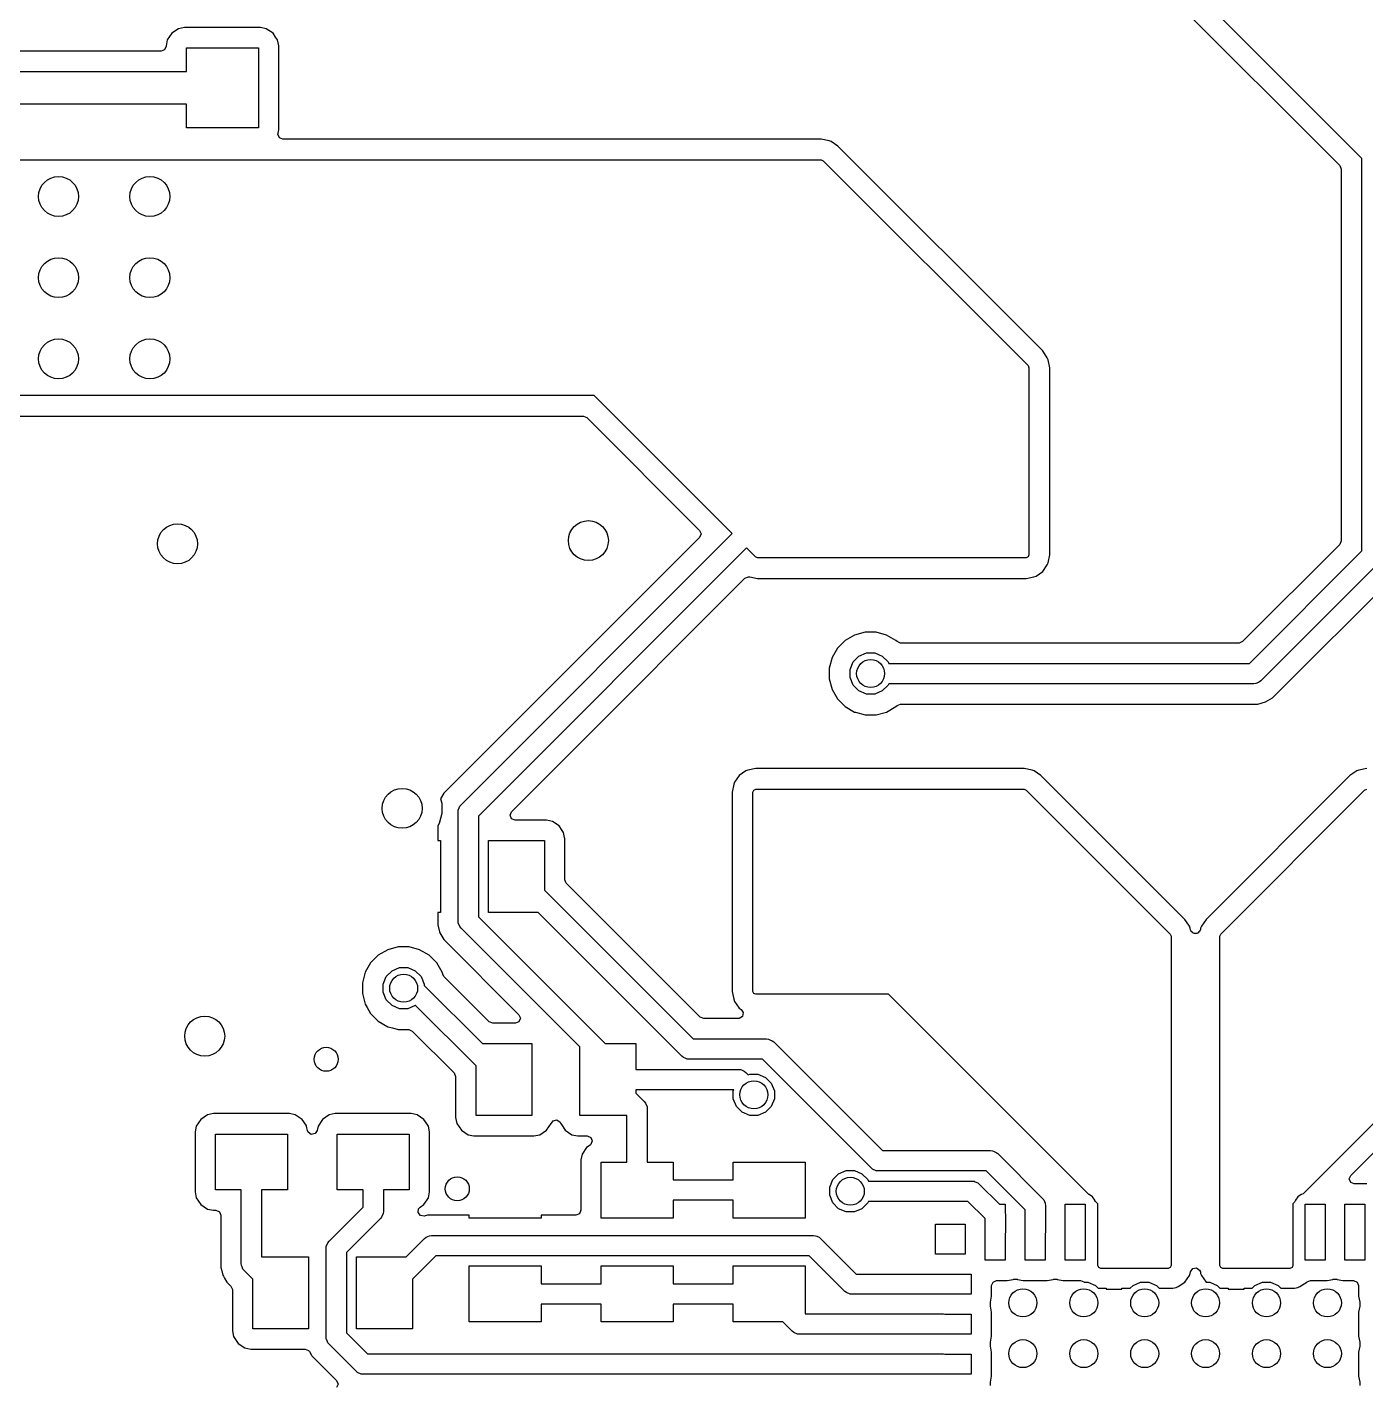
# Model space of a CAD drawing. Extents: x 97 to 200, y -158 to -52.
# Drawn here: x 173.29 to 190.04, y -108.15 to -91.17 of the extents above; entities that cross this region are included whole.
import ezdxf

# ---------------------------------------------------------------- set-up
doc = ezdxf.new("R2010")
doc.units = 0
doc.layers.add('BLACK', color=7, linetype='CONTINUOUS')

msp = doc.modelspace()

# ---------------------------------------------------------------- linework, layer by layer
at = {"layer": 'BLACK', "linetype": 'CONTINUOUS'}
for p, q in [((189.9879, -92.808163), (186.730536, -89.5508)), ((186.641354, -89.828606), (189.710094, -92.897345)), ((175.181796, -91.185867), (175.097615, -91.242115)), ((175.1818, -91.185865), (175.181796, -91.185867)), ((175.256031, -91.171101), (175.1818, -91.185865)), ((175.256035, -91.1711), (175.256031, -91.171101)), ((176.206167, -91.1711), (175.256035, -91.1711)), ((176.2804, -91.185865), (176.206167, -91.1711)), ((176.280402, -91.185866), (176.2804, -91.185865)), ((176.364584, -91.242115), (176.280402, -91.185866)), ((175.041365, -91.326299), (175.0266, -91.400532)), ((175.041366, -91.326297), (175.041365, -91.326299)), ((175.097615, -91.242115), (175.041366, -91.326297)), ((176.396437, -91.289787), (176.364584, -91.242115)), ((176.420834, -91.326299), (176.396437, -91.289787)), ((176.435599, -91.400534), (176.420834, -91.326299)), ((174.9641, -91.4679), (172.398099, -91.4679)), ((175.008294, -91.449594), (174.9641, -91.4679)), ((175.0266, -91.4054), (175.008294, -91.449594)), ((175.0266, -91.400532), (175.0266, -91.4054)), ((175.2811, -91.7224), (175.2811, -91.4256)), ((175.2811, -91.4256), (176.1811, -91.4256)), ((176.1811, -91.4256), (176.1811, -92.4256)), ((176.4356, -92.450667), (176.435599, -91.400534)), ((172.0811, -91.7224), (175.2811, -91.7224)), ((175.2811, -92.1288), (172.0811, -92.1288)), ((175.2811, -92.4256), (175.2811, -92.1288)), ((176.1811, -92.4256), (175.2811, -92.4256)), ((176.425937, -92.5054), (176.427138, -92.493208)), ((176.444243, -92.549594), (176.425937, -92.5054)), ((176.427138, -92.493208), (176.4356, -92.450667)), ((176.488437, -92.5679), (176.444243, -92.549594)), ((183.222295, -92.5679), (176.488437, -92.5679)), ((183.321598, -92.587652), (183.222295, -92.5679)), ((183.347832, -92.598518), (183.321598, -92.587652)), ((183.432015, -92.654765), (183.347832, -92.598518)), ((183.432018, -92.654768), (183.432015, -92.654765)), ((183.43202, -92.654769), (183.432018, -92.654768)), ((185.994928, -95.217677), (183.43202, -92.654769)), ((172.245, -92.8274), (183.222295, -92.8274)), ((183.222295, -92.8274), (183.248529, -92.838266)), ((183.248529, -92.838266), (185.811434, -95.401171)), ((189.710094, -92.897345), (189.7284, -92.941539)), ((189.9879, -97.720194), (189.9879, -92.808163)), ((189.7284, -92.941539), (189.7284, -97.593889)), ((186.051181, -95.301865), (185.994928, -95.217677)), ((185.811434, -95.401171), (185.8223, -95.427405)), ((185.8223, -95.427405), (185.8223, -97.7687)), ((186.051181, -95.301866), (186.051181, -95.301865)), ((186.05153, -95.302578), (186.051181, -95.301866)), ((186.052024, -95.303903), (186.05153, -95.302578)), ((186.062048, -95.328102), (186.052024, -95.303903)), ((186.0818, -95.427405), (186.062048, -95.328102)), ((186.0818, -97.7687), (186.0818, -95.427405)), ((180.380535, -95.7738), (172.881109, -95.7738)), ((180.380536, -95.7738), (180.380535, -95.7738)), ((182.109309, -97.502572), (180.380536, -95.7738)), ((173.0075, -96.0333), (180.24716, -96.0333)), ((180.24716, -96.0333), (180.291354, -96.051606)), ((180.291354, -96.051606), (181.701661, -97.461913)), ((178.717297, -100.894585), (182.109309, -97.502572)), ((181.701661, -97.461913), (181.719967, -97.506107)), ((181.701661, -97.550301), (178.572853, -100.679112)), ((181.719967, -97.506107), (181.701661, -97.550301)), ((189.710094, -97.638083), (188.494383, -98.853794)), ((189.7284, -97.593889), (189.710094, -97.638083)), ((182.288914, -97.682177), (178.9341, -101.036993)), ((182.375437, -97.7687), (182.288914, -97.682177)), ((182.401671, -97.794934), (182.375437, -97.7687)), ((182.427905, -97.8058), (182.401671, -97.794934)), ((185.7852, -97.8058), (182.427905, -97.8058)), ((185.811434, -97.794934), (185.7852, -97.8058)), ((185.8223, -97.7687), (185.811434, -97.794934)), ((186.062048, -97.868003), (186.0818, -97.7687)), ((188.581494, -99.1266), (189.9879, -97.720194)), ((190.261505, -97.8058), (188.723903, -99.343403)), ((185.910744, -98.034679), (185.994931, -97.978425)), ((185.994931, -97.978425), (186.051182, -97.894237)), ((186.051182, -97.894237), (186.062048, -97.868003)), ((180.076535, -100.254475), (182.269013, -98.061995)), ((182.269013, -98.061995), (182.313206, -98.04369)), ((182.313206, -98.04369), (182.32548, -98.045503)), ((182.32548, -98.045503), (182.325591, -98.044949)), ((182.325591, -98.044949), (182.328601, -98.045547)), ((182.328601, -98.045547), (182.328602, -98.045548)), ((182.328602, -98.045548), (182.427905, -98.0653)), ((182.427905, -98.0653), (182.427906, -98.0653)), ((182.427906, -98.0653), (185.785199, -98.0653)), ((185.785199, -98.0653), (185.7852, -98.0653)), ((185.7852, -98.0653), (185.884503, -98.045548)), ((185.884503, -98.045548), (185.910737, -98.034682)), ((185.910737, -98.034682), (185.910744, -98.034679)), ((188.939376, -99.487847), (190.343617, -98.083606)), ((183.523649, -98.839901), (183.427401, -98.936149)), ((183.523653, -98.839898), (183.523649, -98.839901)), ((183.641546, -98.771832), (183.523653, -98.839898)), ((183.641548, -98.771832), (183.641546, -98.771832)), ((183.773031, -98.7366), (183.641548, -98.771832)), ((183.773036, -98.7366), (183.773031, -98.7366)), ((183.909164, -98.7366), (183.773036, -98.7366)), ((183.909168, -98.7366), (183.909164, -98.7366)), ((184.040652, -98.771832), (183.909168, -98.7366)), ((184.040653, -98.771832), (184.040652, -98.771832)), ((184.040654, -98.771833), (184.040653, -98.771832)), ((184.158545, -98.839897), (184.040654, -98.771833)), ((184.158546, -98.839898), (184.158545, -98.839897)), ((184.15855, -98.839901), (184.158546, -98.839898)), ((184.172443, -98.853794), (184.15855, -98.839901)), ((184.216637, -98.8721), (184.172443, -98.853794)), ((188.494383, -98.853794), (188.450189, -98.8721)), ((183.427398, -98.936153), (183.359332, -99.054046)), ((183.427401, -98.936149), (183.427398, -98.936153)), ((183.695263, -99.035339), (183.789889, -98.996144)), ((183.789889, -98.996144), (183.892311, -98.996144)), ((183.892311, -98.996144), (183.986937, -99.035339)), ((188.450189, -98.8721), (184.216637, -98.8721)), ((183.359332, -99.054048), (183.3241, -99.185531)), ((183.3241, -99.185531), (183.3241, -99.321668)), ((183.359332, -99.054046), (183.359332, -99.054048)), ((183.583644, -99.202389), (183.622839, -99.107763)), ((183.583644, -99.304811), (183.583644, -99.202389)), ((183.622839, -99.107763), (183.695263, -99.035339)), ((183.986937, -99.035339), (184.059361, -99.107763)), ((184.059361, -99.107763), (184.067163, -99.1266)), ((184.067163, -99.1266), (188.581494, -99.1266)), ((183.3241, -99.321668), (183.359332, -99.453151)), ((183.622839, -99.399437), (183.583644, -99.304811)), ((188.694145, -99.363551), (188.658877, -99.37816)), ((188.704657, -99.359197), (188.694145, -99.363551)), ((188.704658, -99.359196), (188.704657, -99.359197)), ((188.723903, -99.343403), (188.704658, -99.359196)), ((183.359332, -99.453151), (183.359332, -99.453153)), ((183.359332, -99.453153), (183.359333, -99.453154)), ((183.359333, -99.453154), (183.426222, -99.56901)), ((183.695263, -99.471861), (183.622839, -99.399437)), ((183.789889, -99.511056), (183.695263, -99.471861)), ((183.892311, -99.511056), (183.789889, -99.511056)), ((183.986937, -99.471861), (183.892311, -99.511056)), ((184.059361, -99.399437), (183.986937, -99.471861)), ((184.067163, -99.3806), (184.059361, -99.399437)), ((188.6341, -99.3806), (184.067163, -99.3806)), ((188.658876, -99.37816), (188.6341, -99.3806)), ((188.658877, -99.37816), (188.658876, -99.37816)), ((188.868347, -99.558876), (188.939376, -99.487847)), ((183.426222, -99.56901), (183.427398, -99.571046)), ((183.427398, -99.571046), (183.427401, -99.57105)), ((183.427401, -99.57105), (183.523649, -99.667298)), ((183.523649, -99.667298), (183.523653, -99.667301)), ((183.523653, -99.667301), (183.523655, -99.667303)), ((183.523655, -99.667303), (183.641546, -99.735367)), ((184.040654, -99.735367), (184.158545, -99.667303)), ((184.158545, -99.667303), (184.15855, -99.667298)), ((184.15855, -99.667298), (184.172443, -99.653406)), ((184.172443, -99.653406), (184.216637, -99.6351)), ((184.216637, -99.6351), (188.684324, -99.6351)), ((188.684324, -99.6351), (188.684325, -99.6351)), ((188.684325, -99.6351), (188.781354, -99.609101)), ((188.781354, -99.609101), (188.868347, -99.558876)), ((183.641546, -99.735367), (183.650201, -99.737686)), ((183.650201, -99.737686), (183.773031, -99.770599)), ((183.773031, -99.770599), (183.773033, -99.770599)), ((183.773033, -99.770599), (183.773036, -99.7706)), ((183.773036, -99.7706), (183.773038, -99.7706)), ((183.773038, -99.7706), (183.909162, -99.7706)), ((183.909162, -99.7706), (183.909164, -99.7706)), ((183.909164, -99.7706), (184.040654, -99.735367)), ((179.348604, -100.982406), (180.076535, -100.254475)), ((182.195268, -100.528775), (182.139018, -100.612962)), ((182.279452, -100.472523), (182.195268, -100.528775)), ((182.279454, -100.472521), (182.279452, -100.472523)), ((182.279469, -100.472515), (182.279454, -100.472521)), ((182.305696, -100.461652), (182.279469, -100.472515)), ((182.404999, -100.4419), (182.305696, -100.461652)), ((182.405, -100.4419), (182.404999, -100.4419)), ((185.762295, -100.4419), (182.405, -100.4419)), ((185.861598, -100.461652), (185.762295, -100.4419)), ((185.887832, -100.472518), (185.861598, -100.461652)), ((185.972015, -100.528765), (185.887832, -100.472518)), ((185.972021, -100.52877), (185.972015, -100.528765)), ((187.772928, -102.329677), (185.972021, -100.52877)), ((189.838177, -100.528771), (188.03727, -102.329678)), ((189.922366, -100.472518), (189.838177, -100.528771)), ((189.923088, -100.472164), (189.922366, -100.472518)), ((189.924413, -100.47167), (189.923088, -100.472164)), ((189.948599, -100.461652), (189.924413, -100.47167)), ((190.047904, -100.4419), (189.948599, -100.461652)), ((178.572853, -100.679112), (178.501825, -100.750139)), ((182.128152, -100.639196), (182.1084, -100.738499)), ((182.139018, -100.612962), (182.128152, -100.639196)), ((182.3679, -100.7385), (182.378766, -100.712266)), ((182.378766, -100.712266), (182.405, -100.7014)), ((182.405, -100.7014), (185.762295, -100.7014)), ((185.762295, -100.7014), (185.788529, -100.712266)), ((185.788529, -100.712266), (187.589434, -102.513171)), ((188.220766, -102.513171), (190.021671, -100.712266)), ((190.021671, -100.712266), (190.047905, -100.7014)), ((178.501825, -100.750139), (178.461193, -100.820514)), ((178.461193, -100.820514), (178.475722, -100.874737)), ((178.475722, -100.874737), (178.475722, -101.005263)), ((178.701503, -100.91383), (178.717297, -100.894585)), ((182.1084, -100.738499), (182.1084, -103.2297)), ((182.3679, -103.2297), (182.3679, -100.7385)), ((178.475722, -101.005263), (178.44194, -101.131342)), ((178.6801, -100.984388), (178.68254, -100.959612)), ((178.6801, -102.348813), (178.6801, -100.984388)), ((178.68254, -100.959612), (178.684285, -100.9554)), ((178.684285, -100.9554), (178.701503, -100.91383)), ((178.9341, -101.036993), (178.9341, -102.296207)), ((179.330298, -101.0266), (179.348604, -100.982406)), ((179.348604, -101.070794), (179.330298, -101.0266)), ((179.392798, -101.0891), (179.348604, -101.070794)), ((178.44194, -101.131342), (178.4256, -101.159643)), ((178.4256, -101.159643), (178.4256, -101.3436)), ((179.786167, -101.0891), (179.392798, -101.0891)), ((179.8604, -101.103865), (179.786167, -101.0891)), ((179.860402, -101.103866), (179.8604, -101.103865)), ((179.944584, -101.160115), (179.860402, -101.103866)), ((179.98384, -101.218866), (179.944584, -101.160115)), ((180.000834, -101.244299), (179.98384, -101.218866)), ((178.4256, -101.3436), (178.4611, -101.3436)), ((178.4611, -101.3436), (178.4611, -102.2436)), ((179.0611, -102.2436), (179.0611, -101.3436)), ((179.0611, -101.3436), (179.7611, -101.3436)), ((179.7611, -101.3436), (179.7611, -101.963994)), ((180.012883, -101.304882), (180.000834, -101.244299)), ((180.015598, -101.318531), (180.012883, -101.304882)), ((180.015599, -101.318535), (180.015598, -101.318531)), ((180.015599, -101.832688), (180.015599, -101.318535)), ((180.033905, -101.876882), (180.015599, -101.832688)), ((181.709817, -103.552794), (180.033905, -101.876882)), ((179.7611, -101.963994), (181.622706, -103.8256)), ((178.4611, -102.2436), (178.4256, -102.2436)), ((178.4256, -102.2436), (178.4256, -102.399042)), ((179.681494, -102.2436), (179.0611, -102.2436)), ((181.480297, -104.042403), (179.681494, -102.2436)), ((178.4256, -102.399042), (178.448187, -102.483334)), ((178.68254, -102.373589), (178.6801, -102.348813)), ((178.701503, -102.41937), (178.68254, -102.373589)), ((178.701504, -102.419371), (178.701503, -102.41937)), ((178.717297, -102.438616), (178.701504, -102.419371)), ((178.9341, -102.296207), (180.521492, -103.8836)), ((187.792951, -102.359644), (187.772928, -102.329677)), ((187.829181, -102.413865), (187.792951, -102.359644)), ((187.829182, -102.413868), (187.829181, -102.413865)), ((187.840048, -102.440102), (187.829182, -102.413868)), ((187.981018, -102.413867), (187.970152, -102.440101)), ((188.037265, -102.329684), (187.981018, -102.413867)), ((188.03727, -102.329678), (188.037265, -102.329684)), ((178.448187, -102.483334), (178.451599, -102.496067)), ((178.451599, -102.496067), (178.47662, -102.539405)), ((178.47662, -102.539405), (178.488973, -102.560801)), ((178.488973, -102.560801), (178.501824, -102.58306)), ((178.501824, -102.58306), (179.44117, -103.522406)), ((180.2041, -103.925418), (178.717297, -102.438616)), ((187.589434, -102.513171), (187.6003, -102.539405)), ((187.6003, -102.539405), (187.6003, -106.6587)), ((187.844472, -102.462346), (187.840048, -102.440102)), ((187.84551, -102.465626), (187.844472, -102.462346)), ((187.853133, -102.4815), (187.84551, -102.465626)), ((187.868354, -102.49167), (187.853133, -102.4815)), ((187.876292, -102.502242), (187.868354, -102.49167)), ((187.885349, -102.503025), (187.876292, -102.502242)), ((187.892907, -102.508076), (187.885349, -102.503025)), ((187.908306, -102.505013), (187.892907, -102.508076)), ((187.923949, -102.506367), (187.908306, -102.505013)), ((187.930907, -102.500517), (187.923949, -102.506367)), ((187.939823, -102.498744), (187.930907, -102.500517)), ((187.948546, -102.485688), (187.939823, -102.498744)), ((187.960565, -102.475585), (187.948546, -102.485688)), ((187.961348, -102.466527), (187.960565, -102.475585)), ((187.966399, -102.45897), (187.961348, -102.466527)), ((187.970152, -102.440101), (187.966399, -102.45897)), ((188.2099, -102.539405), (188.220766, -102.513171)), ((188.2099, -106.6587), (188.2099, -102.539405)), ((177.799546, -102.708832), (177.681653, -102.776898)), ((177.799548, -102.708832), (177.799546, -102.708832)), ((177.931031, -102.6736), (177.799548, -102.708832)), ((177.931036, -102.6736), (177.931031, -102.6736)), ((178.067164, -102.6736), (177.931036, -102.6736)), ((178.067168, -102.6736), (178.067164, -102.6736)), ((178.198652, -102.708832), (178.067168, -102.6736)), ((178.198653, -102.708832), (178.198652, -102.708832)), ((178.198654, -102.708833), (178.198653, -102.708832)), ((178.316545, -102.776897), (178.198654, -102.708833)), ((177.585398, -102.873153), (177.517332, -102.991046)), ((177.585401, -102.873149), (177.585398, -102.873153)), ((177.681649, -102.776901), (177.585401, -102.873149)), ((177.681653, -102.776898), (177.681649, -102.776901)), ((177.853263, -102.972339), (177.947889, -102.933144)), ((177.947889, -102.933144), (178.050311, -102.933144)), ((178.050311, -102.933144), (178.144937, -102.972339)), ((178.316546, -102.776898), (178.316545, -102.776897)), ((178.31655, -102.776901), (178.316546, -102.776898)), ((178.412798, -102.873149), (178.31655, -102.776901)), ((178.412801, -102.873153), (178.412798, -102.873149)), ((178.412803, -102.873155), (178.412801, -102.873153)), ((178.480867, -102.991046), (178.412803, -102.873155)), ((177.517332, -102.991048), (177.4821, -103.122531)), ((177.517332, -102.991046), (177.517332, -102.991048)), ((177.741644, -103.139389), (177.780839, -103.044763)), ((177.780839, -103.044763), (177.853263, -102.972339)), ((178.144937, -102.972339), (178.217361, -103.044763)), ((178.217361, -103.044763), (178.256556, -103.139389)), ((178.487439, -103.015576), (178.480867, -102.991046)), ((178.503615, -103.043592), (178.487439, -103.015576)), ((179.070817, -103.610794), (178.503615, -103.043592)), ((177.4821, -103.122531), (177.4821, -103.258668)), ((177.4821, -103.258668), (177.517332, -103.390151)), ((177.741644, -103.241811), (177.741644, -103.139389)), ((177.780839, -103.336437), (177.741644, -103.241811)), ((178.256556, -103.139389), (178.256556, -103.15645)), ((178.256556, -103.15645), (178.983705, -103.8836)), ((182.1084, -103.2297), (182.128152, -103.329003)), ((182.378766, -103.255934), (182.3679, -103.2297)), ((182.405, -103.2668), (182.378766, -103.255934)), ((184.063535, -103.2668), (182.405, -103.2668)), ((184.063536, -103.2668), (184.063535, -103.2668)), ((186.561046, -105.76431), (184.063536, -103.2668)), ((177.517332, -103.390151), (177.517332, -103.390153)), ((177.517332, -103.390153), (177.542377, -103.433532)), ((177.542377, -103.433532), (177.584532, -103.506547)), ((177.853263, -103.408861), (177.780839, -103.336437)), ((177.947889, -103.448056), (177.853263, -103.408861)), ((178.050311, -103.448056), (177.947889, -103.448056)), ((178.144937, -103.408861), (178.050311, -103.448056)), ((178.147346, -103.406451), (178.144937, -103.408861)), ((178.9041, -104.163205), (178.147346, -103.406451)), ((182.128152, -103.329003), (182.139015, -103.35523)), ((182.139015, -103.35523), (182.139021, -103.355245)), ((182.139021, -103.355245), (182.139023, -103.355247)), ((182.139023, -103.355247), (182.195275, -103.439431)), ((182.195275, -103.439431), (182.22102, -103.456633)), ((177.584532, -103.506547), (177.585398, -103.508046)), ((177.585398, -103.508046), (177.585401, -103.50805)), ((177.585401, -103.50805), (177.681649, -103.604298)), ((177.681649, -103.604298), (177.681653, -103.604301)), ((177.681653, -103.604301), (177.681655, -103.604303)), ((177.681655, -103.604303), (177.799546, -103.672367)), ((179.115011, -103.6291), (179.070817, -103.610794)), ((179.44117, -103.610794), (179.396976, -103.6291)), ((179.44117, -103.522406), (179.459476, -103.5666)), ((179.459476, -103.5666), (179.44117, -103.610794)), ((181.754011, -103.5711), (181.709817, -103.552794)), ((182.186298, -103.5711), (181.754011, -103.5711)), ((182.198492, -103.569899), (182.186298, -103.5711)), ((182.238265, -103.543322), (182.198492, -103.569899)), ((182.22102, -103.456633), (182.247597, -103.496406)), ((182.247597, -103.496406), (182.238265, -103.543322)), ((189.848041, -105.532407), (191.835846, -103.544606)), ((177.799546, -103.672367), (177.85752, -103.687901)), ((177.85752, -103.687901), (177.931031, -103.707599)), ((177.931031, -103.707599), (177.931033, -103.707599)), ((177.931033, -103.707599), (177.931036, -103.7076)), ((177.931036, -103.7076), (177.931038, -103.7076)), ((177.931038, -103.7076), (178.062689, -103.7076)), ((178.062689, -103.7076), (178.106883, -103.725906)), ((178.106883, -103.725906), (178.631294, -104.250317)), ((179.396976, -103.6291), (179.115011, -103.6291)), ((178.983705, -103.8836), (179.6041, -103.8836)), ((179.6041, -103.8836), (179.6041, -104.7836)), ((180.2041, -104.7836), (180.2041, -103.925418)), ((180.521492, -103.8836), (180.9041, -103.8836)), ((180.9041, -103.8836), (180.9041, -104.2066)), ((181.622706, -103.8256), (182.539543, -103.8256)), ((182.539543, -103.8256), (182.564319, -103.82804)), ((182.564319, -103.82804), (182.56432, -103.82804)), ((182.56432, -103.82804), (182.580649, -103.834804)), ((182.580649, -103.834804), (182.6101, -103.847003)), ((182.6101, -103.847003), (182.610101, -103.847004)), ((182.610101, -103.847004), (182.629346, -103.862797)), ((182.629346, -103.862797), (183.989148, -105.2226)), ((181.499542, -104.058196), (181.480297, -104.042403)), ((181.499543, -104.058197), (181.499542, -104.058196)), ((181.519328, -104.066392), (181.499543, -104.058197)), ((181.545323, -104.07716), (181.519328, -104.066392)), ((181.545324, -104.07716), (181.545323, -104.07716)), ((181.5701, -104.0796), (181.545324, -104.07716)), ((182.486937, -104.0796), (181.5701, -104.0796)), ((183.84674, -105.439402), (182.486937, -104.0796)), ((190.914877, -104.098586), (189.251302, -105.76216)), ((178.631294, -104.250317), (178.6496, -104.294511)), ((178.6496, -104.294511), (178.6496, -104.808664)), ((178.9041, -104.7836), (178.9041, -104.163205)), ((180.9041, -104.2066), (182.1901, -104.2066)), ((182.1901, -104.2066), (182.214876, -104.20904)), ((182.214876, -104.20904), (182.214877, -104.20904)), ((182.214877, -104.20904), (182.226363, -104.213798)), ((182.226363, -104.213798), (182.260657, -104.228003)), ((182.260657, -104.228003), (182.260658, -104.228004)), ((182.260658, -104.228004), (182.279903, -104.243797)), ((182.279903, -104.243797), (182.310552, -104.274446)), ((182.310552, -104.274446), (182.329389, -104.266644)), ((182.329389, -104.266644), (182.431811, -104.266644)), ((182.431811, -104.266644), (182.526437, -104.305839)), ((182.128234, -104.4606), (180.9041, -104.4606)), ((180.9041, -104.4606), (180.9041, -104.503994)), ((182.123144, -104.472889), (182.128234, -104.4606)), ((182.526437, -104.305839), (182.598861, -104.378263)), ((182.598861, -104.378263), (182.638056, -104.472889)), ((180.9041, -104.503994), (181.009902, -104.609797)), ((181.009902, -104.609797), (181.025696, -104.629042)), ((181.025696, -104.629042), (181.025697, -104.629043)), ((181.025697, -104.629043), (181.04466, -104.674824)), ((182.123144, -104.575311), (182.123144, -104.472889)), ((182.162339, -104.669937), (182.123144, -104.575311)), ((182.638056, -104.575311), (182.598861, -104.669937)), ((182.638056, -104.472889), (182.638056, -104.575311)), ((175.544796, -104.774867), (175.460615, -104.831115)), ((175.5448, -104.774865), (175.544796, -104.774867)), ((175.619031, -104.760101), (175.5448, -104.774865)), ((175.619035, -104.7601), (175.619031, -104.760101)), ((176.569167, -104.7601), (175.619035, -104.7601)), ((176.6434, -104.774865), (176.569167, -104.7601)), ((176.643402, -104.774866), (176.6434, -104.774865)), ((176.727584, -104.831115), (176.643402, -104.774866)), ((177.068796, -104.774867), (176.984615, -104.831115)), ((177.0688, -104.774865), (177.068796, -104.774867)), ((177.143031, -104.760101), (177.0688, -104.774865)), ((177.143035, -104.7601), (177.143031, -104.760101)), ((178.093167, -104.7601), (177.143035, -104.7601)), ((178.1674, -104.774865), (178.093167, -104.7601)), ((178.167402, -104.774866), (178.1674, -104.774865)), ((178.251584, -104.831115), (178.167402, -104.774866)), ((178.6496, -104.808664), (178.649601, -104.808668)), ((178.649601, -104.808668), (178.664365, -104.882899)), ((179.6041, -104.7836), (178.9041, -104.7836)), ((180.7931, -104.7836), (180.2041, -104.7836)), ((180.7931, -105.3656), (180.7931, -104.7836)), ((181.04466, -104.674824), (181.0471, -104.6996)), ((181.0471, -104.6996), (181.0471, -105.3656)), ((182.234763, -104.742361), (182.162339, -104.669937)), ((182.329389, -104.781556), (182.234763, -104.742361)), ((182.431811, -104.781556), (182.329389, -104.781556)), ((182.526437, -104.742361), (182.431811, -104.781556)), ((182.598861, -104.669937), (182.526437, -104.742361)), ((175.404365, -104.915299), (175.3896, -104.989532)), ((175.404366, -104.915297), (175.404365, -104.915299)), ((175.460615, -104.831115), (175.404366, -104.915297)), ((176.777353, -104.9056), (176.727584, -104.831115)), ((176.783834, -104.915299), (176.777353, -104.9056)), ((176.788309, -104.937801), (176.783834, -104.915299)), ((176.7948, -104.970435), (176.788309, -104.937801)), ((176.804132, -104.992966), (176.7948, -104.970435)), ((176.917398, -104.970437), (176.890822, -105.01021)), ((176.928366, -104.915298), (176.917398, -104.970437)), ((176.984615, -104.831115), (176.928366, -104.915297)), ((176.928366, -104.915297), (176.928366, -104.915298)), ((178.301353, -104.9056), (178.251584, -104.831115)), ((178.307834, -104.915299), (178.301353, -104.9056)), ((178.322599, -104.989534), (178.307834, -104.915299)), ((178.664365, -104.882899), (178.664367, -104.882903)), ((178.664367, -104.882903), (178.720615, -104.967084)), ((178.720615, -104.967084), (178.804797, -105.023333)), ((179.703401, -105.023334), (179.787584, -104.967084)), ((179.787584, -104.967084), (179.843834, -104.882901)), ((179.843834, -104.882898), (179.846189, -104.877215)), ((179.843834, -104.882901), (179.843834, -104.882898)), ((179.846189, -104.877215), (179.849231, -104.878475)), ((179.849231, -104.878475), (179.86936, -104.84833)), ((179.86936, -104.84833), (179.916274, -104.838983)), ((179.916274, -104.838983), (179.956056, -104.865546)), ((179.956056, -104.865546), (179.961055, -104.877612)), ((179.961055, -104.877612), (179.962012, -104.877216)), ((179.962012, -104.877216), (179.964367, -104.882903)), ((179.964367, -104.882903), (180.020615, -104.967084)), ((180.020615, -104.967084), (180.104797, -105.023333)), ((175.3896, -104.989532), (175.3896, -105.739664)), ((175.6441, -105.7146), (175.6441, -105.0146)), ((175.6441, -105.0146), (176.5441, -105.0146)), ((176.5441, -105.0146), (176.5441, -105.7146)), ((176.843905, -105.019542), (176.804132, -104.992966)), ((176.890822, -105.01021), (176.843905, -105.019542)), ((177.1681, -105.7146), (177.1681, -105.0146)), ((177.1681, -105.0146), (178.0681, -105.0146)), ((178.0681, -105.0146), (178.0681, -105.7146)), ((178.3226, -105.739667), (178.322599, -104.989534)), ((178.804797, -105.023333), (178.804799, -105.023334)), ((178.804799, -105.023334), (178.879033, -105.0381)), ((178.879033, -105.0381), (179.629166, -105.038099)), ((179.629166, -105.038099), (179.703401, -105.023334)), ((180.104797, -105.023333), (180.104799, -105.023334)), ((180.104799, -105.023334), (180.179033, -105.0381)), ((180.179033, -105.0381), (180.296115, -105.038099)), ((180.296115, -105.038099), (180.340309, -105.056404)), ((180.34031, -105.144793), (180.330839, -105.152565)), ((180.340309, -105.056404), (180.358615, -105.100598)), ((180.358615, -105.100598), (180.34031, -105.144793)), ((180.230365, -105.266299), (180.216057, -105.338236)), ((180.230366, -105.266297), (180.230365, -105.266299)), ((180.286616, -105.182114), (180.230366, -105.266297)), ((180.330839, -105.152565), (180.286616, -105.182114)), ((183.989148, -105.2226), (185.341312, -105.2226)), ((185.341312, -105.2226), (185.366088, -105.22504)), ((185.366088, -105.22504), (185.366089, -105.22504)), ((185.366089, -105.22504), (185.385052, -105.232895)), ((185.385052, -105.232895), (185.411869, -105.244003)), ((185.411869, -105.244003), (185.41187, -105.244004)), ((185.41187, -105.244004), (185.431115, -105.259797)), ((185.431115, -105.259797), (185.990903, -105.819586)), ((180.216057, -105.338236), (180.2156, -105.340533)), ((180.2156, -105.340533), (180.2156, -105.664826)), ((180.4701, -106.0656), (180.4701, -105.3656)), ((180.4701, -105.3656), (180.7931, -105.3656)), ((181.0471, -105.3656), (181.3701, -105.3656)), ((181.3701, -105.3656), (181.3701, -105.5886)), ((182.1211, -105.5886), (182.1211, -105.3656)), ((182.1211, -105.3656), (183.0211, -105.3656)), ((183.0211, -105.3656), (183.0211, -106.0656)), ((183.441263, -105.512339), (183.535889, -105.473144)), ((183.535889, -105.473144), (183.638311, -105.473144)), ((183.638311, -105.473144), (183.732937, -105.512339)), ((183.865985, -105.455196), (183.84674, -105.439402)), ((183.865986, -105.455197), (183.865985, -105.455196)), ((183.911767, -105.47416), (183.865986, -105.455197)), ((183.936543, -105.4766), (183.911767, -105.47416)), ((185.288706, -105.4766), (183.936543, -105.4766)), ((185.7741, -105.961993), (185.288706, -105.4766)), ((181.3701, -105.5886), (182.1211, -105.5886)), ((183.329644, -105.679389), (183.368839, -105.584763)), ((183.368839, -105.584763), (183.441263, -105.512339)), ((183.732937, -105.512339), (183.805361, -105.584763)), ((183.805361, -105.584763), (183.813163, -105.6036)), ((183.813163, -105.6036), (185.1111, -105.6036)), ((185.1111, -105.6036), (185.135876, -105.60604)), ((185.135876, -105.60604), (185.135877, -105.60604)), ((185.135877, -105.60604), (185.15124, -105.612404)), ((185.15124, -105.612404), (185.181657, -105.625003)), ((185.181657, -105.625003), (185.181658, -105.625004)), ((185.181658, -105.625004), (185.200903, -105.640797)), ((185.200903, -105.640797), (185.453706, -105.8936)), ((189.829736, -105.5766), (189.848041, -105.532407)), ((189.848042, -105.620794), (189.829736, -105.5766)), ((189.892236, -105.6391), (189.848042, -105.620794)), ((190.051167, -105.6391), (189.892236, -105.6391)), ((175.3896, -105.739664), (175.389601, -105.739668)), ((175.389601, -105.739668), (175.404365, -105.813899)), ((175.404365, -105.813899), (175.404367, -105.813903)), ((175.404367, -105.813903), (175.460615, -105.898084)), ((175.9671, -105.7146), (175.6441, -105.7146)), ((175.9671, -106.6346), (175.9671, -105.7146)), ((176.5441, -105.7146), (176.2211, -105.7146)), ((176.2211, -105.7146), (176.2211, -106.5506)), ((177.4911, -105.7146), (177.1681, -105.7146)), ((177.4911, -105.930782), (177.4911, -105.7146)), ((178.0681, -105.7146), (177.7451, -105.7146)), ((177.7451, -105.7146), (177.7451, -105.983388)), ((178.291201, -105.838793), (178.307834, -105.813901)), ((178.307834, -105.813901), (178.3226, -105.739667)), ((180.2156, -105.664826), (180.215601, -105.9676)), ((183.329644, -105.781811), (183.329644, -105.679389)), ((183.368839, -105.876437), (183.329644, -105.781811)), ((185.990903, -105.819586), (186.006697, -105.83883)), ((186.573078, -105.77235), (186.561046, -105.76431)), ((186.575847, -105.773497), (186.573078, -105.77235)), ((186.617448, -105.801294), (186.575847, -105.773497)), ((186.618022, -105.801678), (186.617448, -105.801294)), ((186.618024, -105.801681), (186.618022, -105.801678)), ((186.646202, -105.84385), (186.618024, -105.801681)), ((189.184176, -105.80168), (189.155998, -105.843851)), ((189.18418, -105.801676), (189.184176, -105.80168)), ((189.226351, -105.773498), (189.18418, -105.801676)), ((189.226352, -105.773498), (189.226351, -105.773498)), ((189.232308, -105.772313), (189.226352, -105.773498)), ((189.251302, -105.76216), (189.232308, -105.772313)), ((175.460615, -105.898084), (175.544797, -105.954333)), ((175.544797, -105.954333), (175.544799, -105.954334)), ((175.544799, -105.954334), (175.619033, -105.9691)), ((175.619033, -105.9691), (175.650099, -105.969099)), ((175.650099, -105.969099), (175.694293, -105.987404)), ((175.694293, -105.987404), (175.7126, -106.031597)), ((177.066297, -106.355585), (177.4911, -105.930782)), ((177.7451, -105.983388), (177.74266, -106.008164)), ((178.179188, -105.997464), (178.185431, -105.950038)), ((178.208308, -106.035415), (178.179188, -105.997464)), ((178.185431, -105.950038), (178.204835, -105.929321)), ((178.204835, -105.929321), (178.251584, -105.898084)), ((178.251584, -105.898084), (178.291201, -105.838793)), ((180.215601, -105.9676), (180.197295, -106.011794)), ((182.1211, -105.8426), (181.3701, -105.8426)), ((181.3701, -105.8426), (181.3701, -106.0656)), ((182.1211, -106.0656), (182.1211, -105.8426)), ((183.441263, -105.948861), (183.368839, -105.876437)), ((183.535889, -105.988056), (183.441263, -105.948861)), ((183.638311, -105.988056), (183.535889, -105.988056)), ((183.732937, -105.948861), (183.638311, -105.988056)), ((183.805361, -105.876437), (183.732937, -105.948861)), ((183.813163, -105.8576), (183.805361, -105.876437)), ((185.058494, -105.8576), (183.813163, -105.8576)), ((185.2741, -106.073206), (185.058494, -105.8576)), ((185.453706, -105.8936), (185.5261, -105.8936)), ((185.5261, -105.8936), (185.5261, -106.000291)), ((185.7741, -106.2436), (185.7741, -105.961993)), ((186.006697, -105.83883), (186.024445, -105.881677)), ((186.024445, -105.881677), (186.02566, -105.884612)), ((186.02566, -105.884612), (186.0281, -105.909388)), ((186.0281, -105.909388), (186.0281, -106.2436)), ((186.2761, -106.5936), (186.2761, -105.8936)), ((186.2761, -105.8936), (186.5261, -105.8936)), ((186.5261, -105.8936), (186.5261, -106.5936)), ((186.647346, -105.846613), (186.646202, -105.84385)), ((186.655389, -105.858652), (186.647346, -105.846613)), ((186.685899, -105.889163), (186.655389, -105.858652)), ((186.6859, -105.889164), (186.685899, -105.889163)), ((186.6859, -106.6587), (186.6859, -105.889164)), ((189.14466, -105.868803), (189.1243, -105.889164)), ((189.1243, -105.889164), (189.1243, -106.6587)), ((189.154811, -105.849812), (189.14466, -105.868803)), ((189.155996, -105.843856), (189.154811, -105.849812)), ((189.155998, -105.843851), (189.155996, -105.843856)), ((189.2761, -106.5936), (189.2761, -105.8936)), ((189.2761, -105.8936), (189.5261, -105.8936)), ((189.5261, -105.8936), (189.5261, -106.5936)), ((189.7761, -106.5936), (189.7761, -105.8936)), ((189.7761, -105.8936), (190.0261, -105.8936)), ((190.0261, -105.8936), (190.0261, -106.5936)), ((175.7126, -106.031597), (175.7126, -106.684829)), ((177.707903, -106.07319), (177.2831, -106.497993)), ((177.723697, -106.053946), (177.707903, -106.07319)), ((177.74266, -106.008165), (177.723697, -106.053946)), ((177.74266, -106.008164), (177.74266, -106.008165)), ((178.255734, -106.041658), (178.208308, -106.035415)), ((178.298868, -106.0301), (178.255734, -106.041658)), ((178.298873, -106.030099), (178.298868, -106.0301)), ((178.298875, -106.030099), (178.298873, -106.030099)), ((178.399325, -106.030099), (178.298875, -106.030099)), ((178.40315, -106.030099), (178.399325, -106.030099)), ((178.403166, -106.0301), (178.40315, -106.030099)), ((178.8191, -106.0301), (178.403166, -106.0301)), ((178.8191, -106.0656), (178.8191, -106.0301)), ((179.7191, -106.0656), (178.8191, -106.0656)), ((180.153101, -106.0301), (179.7191, -106.0301)), ((179.7191, -106.0301), (179.7191, -106.0656)), ((180.197295, -106.011794), (180.153101, -106.0301)), ((181.3701, -106.0656), (180.4701, -106.0656)), ((183.0211, -106.0656), (182.1211, -106.0656)), ((184.6511, -106.5186), (184.6511, -106.1436)), ((184.6511, -106.1436), (185.0261, -106.1436)), ((185.0261, -106.1436), (185.0261, -106.5186)), ((185.2741, -106.2436), (185.2741, -106.073206)), ((185.5261, -106.000291), (185.5281, -106.0206)), ((185.5281, -106.0206), (185.5281, -106.2436)), ((178.030495, -106.5506), (178.259298, -106.321797)), ((178.259298, -106.321797), (178.278542, -106.306003)), ((178.278542, -106.306003), (178.324323, -106.28704)), ((178.324323, -106.28704), (178.324324, -106.28704)), ((178.324324, -106.28704), (178.3491, -106.2846)), ((178.3491, -106.2846), (183.126312, -106.2846)), ((183.126312, -106.2846), (183.151088, -106.28704)), ((183.151088, -106.28704), (183.151089, -106.28704)), ((183.151089, -106.28704), (183.16645, -106.293403)), ((183.16645, -106.293403), (183.196869, -106.306003)), ((183.196869, -106.306003), (183.19687, -106.306004)), ((183.19687, -106.306004), (183.216115, -106.321797)), ((183.216115, -106.321797), (183.660918, -106.7666)), ((185.2761, -106.263908), (185.2741, -106.2436)), ((185.2761, -106.5936), (185.2761, -106.263908)), ((185.5281, -106.2436), (185.5261, -106.263908)), ((185.5261, -106.263908), (185.5261, -106.5936)), ((185.7761, -106.263908), (185.7741, -106.2436)), ((185.7761, -106.5936), (185.7761, -106.263908)), ((186.0281, -106.2436), (186.0261, -106.263908)), ((186.0261, -106.263908), (186.0261, -106.5936)), ((177.0291, -106.445388), (177.03154, -106.420612)), ((177.0291, -107.555813), (177.0291, -106.445388)), ((177.03154, -106.420612), (177.050503, -106.374831)), ((177.050503, -106.374831), (177.050504, -106.37483)), ((177.050504, -106.37483), (177.066297, -106.355585)), ((177.2831, -106.497993), (177.2831, -107.503207)), ((175.96954, -106.659376), (175.9671, -106.6346)), ((175.96954, -106.659377), (175.96954, -106.659376)), ((175.977395, -106.67834), (175.96954, -106.659377)), ((175.988503, -106.705157), (175.977395, -106.67834)), ((176.2211, -106.5506), (176.8101, -106.5506)), ((176.8101, -106.5506), (176.8101, -107.4506)), ((177.4101, -107.4506), (177.4101, -106.5506)), ((177.4101, -106.5506), (178.030495, -106.5506)), ((178.401705, -106.5386), (178.1101, -106.830205)), ((183.073706, -106.5386), (178.401705, -106.5386)), ((178.8191, -107.3656), (178.8191, -106.6656)), ((178.8191, -106.6656), (179.7191, -106.6656)), ((179.7191, -106.6656), (179.7191, -106.8886)), ((180.4701, -106.8886), (180.4701, -106.6656)), ((180.4701, -106.6656), (181.3701, -106.6656)), ((181.3701, -106.6656), (181.3701, -106.8886)), ((182.1211, -106.8886), (182.1211, -106.6656)), ((182.1211, -106.6656), (183.0211, -106.6656)), ((183.0211, -106.6656), (183.0211, -107.2666)), ((183.518509, -106.983403), (183.073706, -106.5386)), ((185.0261, -106.5186), (184.6511, -106.5186)), ((185.5261, -106.5936), (185.2761, -106.5936)), ((186.0261, -106.5936), (185.7761, -106.5936)), ((186.5261, -106.5936), (186.2761, -106.5936)), ((186.696766, -106.684934), (186.6859, -106.6587)), ((187.6003, -106.6587), (187.589434, -106.684934)), ((188.220766, -106.684934), (188.2099, -106.6587)), ((189.1243, -106.6587), (189.113434, -106.684934)), ((189.5261, -106.5936), (189.2761, -106.5936)), ((190.0261, -106.5936), (189.7761, -106.5936)), ((175.7126, -106.684829), (175.723284, -106.724699)), ((175.723284, -106.724699), (175.738599, -106.781854)), ((175.738599, -106.781854), (175.745092, -106.7931)), ((175.745092, -106.7931), (175.759386, -106.817858)), ((175.759386, -106.817858), (175.788824, -106.868847)), ((175.988504, -106.705158), (175.988503, -106.705157)), ((176.004297, -106.724403), (175.988504, -106.705158)), ((176.1101, -106.830205), (176.004297, -106.724403)), ((176.1101, -107.4506), (176.1101, -106.830205)), ((178.1101, -106.830205), (178.1101, -107.4506)), ((183.660918, -106.7666), (184.7511, -106.7666)), ((184.7511, -106.7666), (184.771408, -106.7686)), ((184.771408, -106.7686), (185.1011, -106.7686)), ((185.1011, -106.7686), (185.1011, -107.0186)), ((185.373905, -106.866405), (185.418099, -106.848099)), ((185.418099, -106.848099), (185.551165, -106.848099)), ((185.551165, -106.848099), (185.551166, -106.848099)), ((185.551166, -106.848099), (185.625401, -106.833334)), ((185.625401, -106.833334), (185.625406, -106.83333)), ((185.625406, -106.83333), (185.627177, -106.832597)), ((185.627177, -106.832597), (185.629106, -106.832596)), ((185.629106, -106.832596), (185.631439, -106.832133)), ((185.631439, -106.832133), (185.631531, -106.832596)), ((185.631531, -106.832596), (185.670669, -106.832594)), ((185.670669, -106.832594), (185.670761, -106.832133)), ((185.670761, -106.832133), (185.673079, -106.832594)), ((185.673079, -106.832594), (185.675012, -106.832594)), ((185.675012, -106.832594), (185.675018, -106.832596)), ((185.675018, -106.832596), (185.676797, -106.833332)), ((185.676797, -106.833332), (185.676799, -106.833334)), ((185.676799, -106.833334), (185.751033, -106.8481)), ((185.751033, -106.8481), (186.051166, -106.848099)), ((186.051166, -106.848099), (186.125401, -106.833334)), ((186.125401, -106.833334), (186.125406, -106.83333)), ((186.125406, -106.83333), (186.127177, -106.832597)), ((186.127177, -106.832597), (186.129106, -106.832596)), ((186.129106, -106.832596), (186.131439, -106.832133)), ((186.131439, -106.832133), (186.131531, -106.832596)), ((186.131531, -106.832596), (186.170669, -106.832594)), ((186.170669, -106.832594), (186.170761, -106.832133)), ((186.170761, -106.832133), (186.173079, -106.832594)), ((186.173079, -106.832594), (186.175012, -106.832594)), ((186.175012, -106.832594), (186.175018, -106.832596)), ((186.175018, -106.832596), (186.176797, -106.833332)), ((186.176797, -106.833332), (186.176799, -106.833334)), ((186.176799, -106.833334), (186.251033, -106.8481)), ((186.251033, -106.8481), (186.467054, -106.848099)), ((186.467054, -106.848099), (186.508096, -106.865099)), ((186.723, -106.6958), (186.696766, -106.684934)), ((187.5632, -106.6958), (186.723, -106.6958)), ((187.589434, -106.684934), (187.5632, -106.6958)), ((187.772931, -106.868425), (187.829182, -106.784237)), ((187.829182, -106.784237), (187.840048, -106.758003)), ((187.840048, -106.758003), (187.843801, -106.739133)), ((187.843801, -106.739133), (187.870376, -106.69936)), ((187.870376, -106.69936), (187.917293, -106.690028)), ((187.917293, -106.690028), (187.957067, -106.716603)), ((187.957067, -106.716603), (187.966399, -106.739134)), ((187.966399, -106.739134), (187.970152, -106.758003)), ((187.970152, -106.758003), (187.981015, -106.78423)), ((187.981015, -106.78423), (187.981021, -106.784245)), ((187.981021, -106.784245), (187.981023, -106.784247)), ((187.981023, -106.784247), (188.037275, -106.868431)), ((188.247, -106.6958), (188.220766, -106.684934)), ((189.0872, -106.6958), (188.247, -106.6958)), ((189.113434, -106.684934), (189.0872, -106.6958)), ((189.302111, -106.865096), (189.343146, -106.848099)), ((189.343146, -106.848099), (189.551165, -106.848099)), ((189.551165, -106.848099), (189.551166, -106.848099)), ((189.551166, -106.848099), (189.625401, -106.833334)), ((189.625401, -106.833334), (189.625406, -106.83333)), ((189.625406, -106.83333), (189.627177, -106.832597)), ((189.627177, -106.832597), (189.629106, -106.832596)), ((189.629106, -106.832596), (189.631439, -106.832133)), ((189.631439, -106.832133), (189.631531, -106.832596)), ((189.631531, -106.832596), (189.670669, -106.832594)), ((189.670669, -106.832594), (189.670761, -106.832133)), ((189.670761, -106.832133), (189.673079, -106.832594)), ((189.673079, -106.832594), (189.675012, -106.832594)), ((189.675012, -106.832594), (189.675018, -106.832596)), ((189.675018, -106.832596), (189.676797, -106.833332)), ((189.676797, -106.833332), (189.676799, -106.833334)), ((189.676799, -106.833334), (189.751033, -106.8481)), ((189.751033, -106.8481), (189.8841, -106.848099)), ((189.8841, -106.848099), (189.928294, -106.866405)), ((175.788824, -106.868847), (175.837294, -106.917317)), ((175.837294, -106.917317), (175.8556, -106.961511)), ((175.8556, -106.961511), (175.8556, -107.475664)), ((179.7191, -106.8886), (180.4701, -106.8886)), ((181.3701, -106.8886), (182.1211, -106.8886)), ((183.537754, -106.999197), (183.518509, -106.983403)), ((183.583535, -107.01816), (183.537754, -106.999197)), ((185.355599, -106.910598), (185.373905, -106.866405)), ((185.3556, -107.043667), (185.355599, -106.910598)), ((186.508096, -106.865099), (186.508156, -106.865011)), ((186.508156, -106.865011), (186.508601, -106.865308)), ((186.508601, -106.865308), (186.511248, -106.866405)), ((186.511248, -106.866405), (186.513272, -106.868429)), ((186.513272, -106.868429), (186.513275, -106.868431)), ((186.513275, -106.868431), (186.515839, -106.870144)), ((186.515839, -106.870144), (186.559311, -106.870144)), ((186.559311, -106.870144), (186.653937, -106.909339)), ((186.653937, -106.909339), (186.688198, -106.9436)), ((186.688198, -106.9436), (186.7861, -106.9436)), ((186.7861, -106.9436), (186.7861, -106.9553)), ((186.7861, -106.9553), (186.9861, -106.9553)), ((186.9861, -106.9553), (186.9861, -106.9436)), ((186.9861, -106.9436), (187.090002, -106.9436)), ((187.090002, -106.9436), (187.124263, -106.909339)), ((187.124263, -106.909339), (187.218889, -106.870144)), ((187.218889, -106.870144), (187.321311, -106.870144)), ((187.321311, -106.870144), (187.415937, -106.909339)), ((187.415937, -106.909339), (187.450198, -106.9436)), ((187.450198, -106.9436), (187.622022, -106.9436)), ((187.622022, -106.9436), (187.662503, -106.935548)), ((187.662503, -106.935548), (187.688737, -106.924682)), ((187.688737, -106.924682), (187.688744, -106.924679)), ((187.688744, -106.924679), (187.772931, -106.868425)), ((188.037275, -106.868431), (188.039839, -106.870144)), ((188.039839, -106.870144), (188.083311, -106.870144)), ((188.083311, -106.870144), (188.177937, -106.909339)), ((188.177937, -106.909339), (188.212198, -106.9436)), ((188.212198, -106.9436), (188.3161, -106.9436)), ((188.3161, -106.9436), (188.3161, -106.9553)), ((188.3161, -106.9553), (188.5161, -106.9553)), ((188.5161, -106.9553), (188.5161, -106.9436)), ((188.5161, -106.9436), (188.614002, -106.9436)), ((188.614002, -106.9436), (188.648263, -106.909339)), ((188.648263, -106.909339), (188.742889, -106.870144)), ((188.742889, -106.870144), (188.845311, -106.870144)), ((188.845311, -106.870144), (188.939937, -106.909339)), ((188.939937, -106.909339), (188.974198, -106.9436)), ((188.974198, -106.9436), (189.146022, -106.9436)), ((189.146022, -106.9436), (189.186503, -106.935548)), ((189.186503, -106.935548), (189.212737, -106.924682)), ((189.212737, -106.924682), (189.212744, -106.924679)), ((189.212744, -106.924679), (189.296931, -106.868425)), ((189.296931, -106.868425), (189.296932, -106.868424)), ((189.296932, -106.868424), (189.298952, -106.866405)), ((189.298952, -106.866405), (189.30159, -106.865312)), ((189.30159, -106.865312), (189.30205, -106.865005)), ((189.30205, -106.865005), (189.302111, -106.865096)), ((189.928294, -106.866405), (189.9466, -106.910599)), ((189.9466, -106.910599), (189.9466, -107.043664)), ((180.4701, -107.1426), (179.7191, -107.1426)), ((179.7191, -107.1426), (179.7191, -107.3656)), ((180.4701, -107.3656), (180.4701, -107.1426)), ((182.1211, -107.1426), (181.3701, -107.1426)), ((181.3701, -107.1426), (181.3701, -107.3656)), ((182.1211, -107.3656), (182.1211, -107.1426)), ((183.583536, -107.01816), (183.583535, -107.01816)), ((183.608312, -107.0206), (183.583536, -107.01816)), ((184.7511, -107.0206), (183.608312, -107.0206)), ((184.771408, -107.0186), (184.7511, -107.0206)), ((185.1011, -107.0186), (184.771408, -107.0186)), ((185.339633, -107.123939), (185.340095, -107.121616)), ((185.340095, -107.12403), (185.339633, -107.123939)), ((185.339633, -107.163261), (185.340095, -107.163168)), ((185.340095, -107.165588), (185.339633, -107.163261)), ((185.340095, -107.119684), (185.340097, -107.119678)), ((185.340095, -107.121616), (185.340095, -107.119684)), ((185.340095, -107.163168), (185.340095, -107.12403)), ((185.340096, -107.167519), (185.340095, -107.165588)), ((185.340831, -107.169295), (185.340096, -107.167519)), ((185.340097, -107.119678), (185.340829, -107.117907)), ((185.340829, -107.117907), (185.340834, -107.117901)), ((185.340834, -107.169299), (185.340831, -107.169295)), ((185.340834, -107.117901), (185.3556, -107.043667)), ((185.355599, -107.243534), (185.340834, -107.169299)), ((189.9466, -107.043664), (189.946601, -107.043668)), ((189.961365, -107.1693), (189.9466, -107.243532)), ((189.946601, -107.043668), (189.961365, -107.117899)), ((189.961365, -107.117899), (189.962106, -107.119687)), ((189.962106, -107.167513), (189.961365, -107.1693)), ((189.962106, -107.119687), (189.962106, -107.121621)), ((189.962106, -107.121621), (189.962567, -107.123939)), ((189.962567, -107.123939), (189.962106, -107.12403)), ((189.962106, -107.12403), (189.962106, -107.16317)), ((189.962106, -107.16317), (189.962567, -107.163262)), ((189.962567, -107.163262), (189.962106, -107.165579)), ((189.962106, -107.165579), (189.962106, -107.167513)), ((183.0211, -107.2666), (184.7511, -107.2666)), ((184.7511, -107.2666), (184.771408, -107.2686)), ((184.771408, -107.2686), (185.1011, -107.2686)), ((185.1011, -107.2686), (185.1011, -107.5186)), ((185.3556, -107.543667), (185.355599, -107.243534)), ((189.9466, -107.243532), (189.9466, -107.543664)), ((175.8556, -107.475664), (175.855601, -107.475668)), ((175.855601, -107.475668), (175.870365, -107.549899)), ((176.8101, -107.4506), (176.1101, -107.4506)), ((177.2831, -107.503207), (177.546493, -107.7666)), ((178.1101, -107.4506), (177.4101, -107.4506)), ((179.7191, -107.3656), (178.8191, -107.3656)), ((181.3701, -107.3656), (180.4701, -107.3656)), ((182.741495, -107.3656), (182.1211, -107.3656)), ((182.859298, -107.483403), (182.741495, -107.3656)), ((182.878542, -107.499197), (182.859298, -107.483403)), ((182.924323, -107.51816), (182.878542, -107.499197)), ((182.924324, -107.51816), (182.924323, -107.51816)), ((182.9491, -107.5206), (182.924324, -107.51816)), ((184.7511, -107.5206), (182.9491, -107.5206)), ((184.771408, -107.5186), (184.7511, -107.5206)), ((185.1011, -107.5186), (184.771408, -107.5186)), ((175.870365, -107.549899), (175.870367, -107.549903)), ((175.870367, -107.549903), (175.926615, -107.634084)), ((175.926615, -107.634084), (176.010797, -107.690333)), ((176.010797, -107.690333), (176.010799, -107.690334)), ((176.010799, -107.690334), (176.085033, -107.7051)), ((177.03154, -107.580589), (177.0291, -107.555813)), ((177.03154, -107.58059), (177.03154, -107.580589)), ((177.035897, -107.591108), (177.03154, -107.58059)), ((177.050503, -107.62637), (177.035897, -107.591108)), ((177.050504, -107.626371), (177.050503, -107.62637)), ((177.066297, -107.645616), (177.050504, -107.626371)), ((177.404084, -107.983403), (177.066297, -107.645616)), ((185.339633, -107.623939), (185.340095, -107.621616)), ((185.340095, -107.62403), (185.339633, -107.623939)), ((185.339633, -107.663261), (185.340095, -107.663168)), ((185.340095, -107.665588), (185.339633, -107.663261)), ((185.340095, -107.619684), (185.340097, -107.619678)), ((185.340095, -107.621616), (185.340095, -107.619684)), ((185.340095, -107.663168), (185.340095, -107.62403)), ((185.340096, -107.667519), (185.340095, -107.665588)), ((185.340831, -107.669295), (185.340096, -107.667519)), ((185.340097, -107.619678), (185.340829, -107.617907)), ((185.340829, -107.617907), (185.340834, -107.617901)), ((185.340834, -107.669299), (185.340831, -107.669295)), ((185.340834, -107.617901), (185.3556, -107.543667)), ((185.355599, -107.743534), (185.340834, -107.669299)), ((189.9466, -107.543664), (189.946601, -107.543668)), ((189.961365, -107.6693), (189.9466, -107.743532)), ((189.946601, -107.543668), (189.961365, -107.617899)), ((189.961365, -107.617899), (189.962106, -107.619687)), ((189.962106, -107.667513), (189.961365, -107.6693)), ((189.962106, -107.619687), (189.962106, -107.621621)), ((189.962106, -107.621621), (189.962567, -107.623939)), ((189.962567, -107.623939), (189.962106, -107.62403)), ((189.962106, -107.62403), (189.962106, -107.66317)), ((189.962106, -107.66317), (189.962567, -107.663262)), ((189.962567, -107.663262), (189.962106, -107.665579)), ((189.962106, -107.665579), (189.962106, -107.667513)), ((176.085033, -107.7051), (176.765687, -107.705099)), ((176.765687, -107.705099), (176.809881, -107.723405)), ((176.809881, -107.723405), (176.819814, -107.736349)), ((176.819814, -107.736349), (176.846663, -107.782853)), ((176.846663, -107.782853), (176.846662, -107.782853)), ((176.846662, -107.782853), (176.850821, -107.790056)), ((176.850821, -107.790056), (176.850828, -107.790065)), ((176.850828, -107.790065), (177.16017, -108.099406)), ((177.546493, -107.7666), (184.7511, -107.7666)), ((184.7511, -107.7666), (184.771408, -107.7686)), ((184.771408, -107.7686), (185.1011, -107.7686)), ((185.1011, -107.7686), (185.1011, -108.0186)), ((185.3556, -108.043667), (185.355599, -107.743534)), ((189.9466, -107.743532), (189.9466, -108.043664)), ((177.423329, -107.999197), (177.404084, -107.983403)), ((177.46911, -108.01816), (177.423329, -107.999197)), ((177.469111, -108.01816), (177.46911, -108.01816)), ((177.493887, -108.0206), (177.469111, -108.01816)), ((184.7511, -108.0206), (177.493887, -108.0206)), ((184.771408, -108.0186), (184.7511, -108.0206)), ((185.1011, -108.0186), (184.771408, -108.0186)), ((177.16017, -108.099406), (177.178476, -108.1436)), ((177.178476, -108.1436), (177.16017, -108.187794)), ((185.339633, -108.123939), (185.340095, -108.121616)), ((185.340095, -108.12403), (185.339633, -108.123939)), ((185.340095, -108.119684), (185.340097, -108.119678)), ((185.340095, -108.121616), (185.340095, -108.119684)), ((185.340095, -108.163168), (185.340095, -108.12403)), ((185.340097, -108.119678), (185.340829, -108.117907)), ((185.340829, -108.117907), (185.340834, -108.117901)), ((185.340834, -108.117901), (185.3556, -108.043667)), ((189.9466, -108.043664), (189.946601, -108.043668)), ((189.946601, -108.043668), (189.961365, -108.117899)), ((189.961365, -108.117899), (189.962106, -108.119687)), ((189.962106, -108.119687), (189.962106, -108.121621)), ((189.962106, -108.121621), (189.962567, -108.123939)), ((189.962567, -108.123939), (189.962106, -108.12403)), ((189.962106, -108.12403), (189.962106, -108.16317))]:
    msp.add_line(p, q, dxfattribs=at)
at = {"layer": 'BLACK'}
for centre, radius in [((173.6811, -93.2846), 0.25), ((174.8241, -93.2846), 0.25), ((173.6811, -94.3006), 0.25), ((174.8241, -94.3006), 0.25), ((173.6811, -95.3166), 0.25), ((174.8241, -95.3166), 0.25), ((175.17, -97.63), 0.25), ((180.31, -97.59), 0.25), ((183.8411, -99.2536), 0.175), ((177.98, -100.94), 0.25), ((177.9991, -103.1906), 0.175), ((175.51, -103.79), 0.25), ((177.03, -104.08), 0.15), ((182.3806, -104.5241), 0.175), ((178.67, -105.7), 0.15), ((183.5871, -105.7306), 0.175), ((185.7461, -107.1276), 0.175), ((186.5081, -107.1276), 0.175), ((187.2701, -107.1276), 0.175), ((188.0321, -107.1276), 0.175), ((188.7941, -107.1276), 0.175), ((189.5561, -107.1276), 0.175), ((185.7461, -107.7626), 0.175), ((186.5081, -107.7626), 0.175), ((187.2701, -107.7626), 0.175), ((188.0321, -107.7626), 0.175), ((188.7941, -107.7626), 0.175), ((189.5561, -107.7626), 0.175)]:
    msp.add_circle(centre, radius, dxfattribs=at)

doc.saveas('drawing.dxf')
